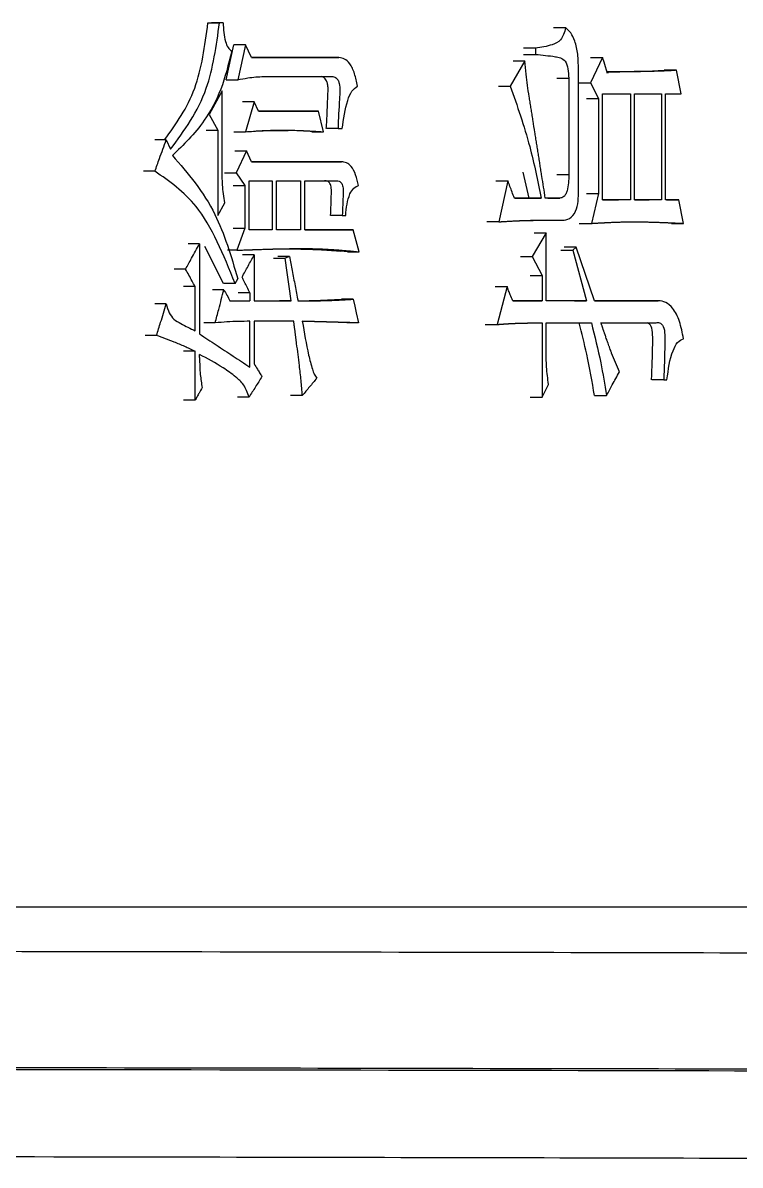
# Model space of a CAD drawing. Header units: millimetres. Extents: x 2180 to 4616, y 795 to 2518.
# Drawn here: x 3046.61 to 3051.52, y 1013.17 to 1020.99 of the extents above; entities that cross this region are included whole.
import ezdxf

# ---------------------------------------------------------------- set-up
doc = ezdxf.new("R2010")
doc.units = ezdxf.units.MM

msp = doc.modelspace()

# ---------------------------------------------------------------- linework, layer by layer
at = {"color": 7, "linetype": 'Continuous', "lineweight": 25}
for p, q in [((3047.8791, 1020.9917), (3047.9581, 1020.9917)), ((3047.982, 1020.9917), (3047.9029, 1020.9917)), ((3047.982, 1020.9917), (3047.9581, 1020.9917)), ((3050.246, 1020.9593), (3050.3282, 1020.9593)), ((3048.0033, 1020.6023), (3048.0566, 1020.8403)), ((3048.1362, 1020.8403), (3048.057, 1020.8403)), ((3048.1362, 1020.8403), (3048.0829, 1020.6023)), ((3048.1777, 1020.7538), (3048.1362, 1020.8403)), ((3050.1227, 1020.8187), (3050.0409, 1020.8187)), ((3050.1227, 1020.8187), (3050.1227, 1020.7754)), ((3048.7758, 1020.7538), (3048.1777, 1020.7538)), ((3048.1777, 1020.7538), (3048.6953, 1020.7538)), ((3048.6958, 1020.7538), (3048.7758, 1020.7538)), ((3050.0502, 1020.7322), (3049.9495, 1020.5591)), ((3049.9684, 1020.7322), (3050.0502, 1020.7322)), ((3050.0409, 1020.7754), (3050.1227, 1020.7754)), ((3050.4992, 1020.7538), (3050.5818, 1020.7538)), ((3050.5818, 1020.7538), (3050.4993, 1020.5807)), ((3050.4167, 1019.8451), (3050.4167, 1020.6781)), ((3050.6201, 1020.6564), (3050.6114, 1020.6564)), ((3050.6201, 1020.6564), (3050.6147, 1020.6456)), ((3051.0876, 1020.6673), (3051.0042, 1020.6673)), ((3051.12, 1020.505), (3051.0876, 1020.6673)), ((3048.0038, 1020.6023), (3048.0829, 1020.6023)), ((3048.2604, 1020.624), (3048.7351, 1020.624)), ((3050.2682, 1020.6131), (3050.3504, 1020.6131)), ((3050.3504, 1020.6131), (3050.3504, 1019.9533)), ((3050.4169, 1020.5807), (3050.4993, 1020.5807)), ((3050.4993, 1020.5807), (3050.5543, 1020.4725)), ((3047.976, 1020.5266), (3047.8867, 1020.3643)), ((3047.976, 1019.9749), (3047.976, 1020.5266)), ((3049.8679, 1020.5591), (3049.9495, 1020.5591)), ((3050.5818, 1019.7802), (3050.5818, 1020.505)), ((3050.5818, 1020.505), (3050.7732, 1020.505)), ((3050.7732, 1020.505), (3050.7732, 1019.7802)), ((3050.8004, 1019.7802), (3050.8004, 1020.505)), ((3050.8004, 1020.505), (3050.985, 1020.505)), ((3050.985, 1020.505), (3050.985, 1019.7802)), ((3051.012, 1019.7802), (3051.012, 1020.505)), ((3051.012, 1020.505), (3051.12, 1020.505)), ((3048.1954, 1020.4509), (3048.1161, 1020.4509)), ((3048.1954, 1020.4509), (3048.1362, 1020.2454)), ((3048.225, 1020.386), (3048.1954, 1020.4509)), ((3050.4718, 1020.4725), (3050.5543, 1020.4725)), ((3050.5543, 1020.4725), (3050.5543, 1019.8235)), ((3047.8867, 1020.3643), (3047.9462, 1020.2562)), ((3048.5561, 1020.386), (3048.636, 1020.386)), ((3048.671, 1020.2454), (3048.636, 1020.386)), ((3047.8673, 1020.2562), (3047.9462, 1020.2562)), ((3047.9462, 1020.2562), (3047.9462, 1019.672)), ((3048.77, 1020.267), (3048.6899, 1020.267)), ((3048.77, 1020.267), (3048.799, 1020.267)), ((3047.5933, 1020.1913), (3047.5147, 1020.1913)), ((3047.5933, 1020.1913), (3047.6233, 1020.1264)), ((3048.057, 1020.2454), (3048.1362, 1020.2454)), ((3048.5911, 1020.2454), (3048.671, 1020.2454)), ((3048.0629, 1020.1155), (3048.1422, 1020.1155)), ((3048.1422, 1020.1155), (3048.071, 1019.9641)), ((3048.1777, 1020.0398), (3048.1422, 1020.1155)), ((3048.7932, 1020.0398), (3048.1777, 1020.0398)), ((3048.1777, 1020.0398), (3048.7127, 1020.0398)), ((3048.7132, 1020.0398), (3048.7932, 1020.0398)), ((3047.5151, 1019.9749), (3047.4366, 1019.9749)), ((3047.9919, 1019.9641), (3048.071, 1019.9641)), ((3048.071, 1019.9641), (3048.1303, 1019.8776)), ((3050.0794, 1019.7911), (3050.0381, 1019.9688)), ((3050.2681, 1019.9533), (3050.3504, 1019.9533)), ((3048.0511, 1019.8776), (3048.1303, 1019.8776)), ((3048.1303, 1019.8776), (3048.1303, 1019.5855)), ((3048.1599, 1019.5747), (3048.1599, 1019.91)), ((3048.1599, 1019.91), (3048.3193, 1019.91)), ((3048.3193, 1019.91), (3048.3193, 1019.5747)), ((3048.3488, 1019.5747), (3048.3488, 1019.91)), ((3048.3488, 1019.91), (3048.5132, 1019.91)), ((3048.5132, 1019.91), (3048.5132, 1019.5747)), ((3048.5425, 1019.91), (3048.7583, 1019.91)), ((3048.5425, 1019.5747), (3048.5425, 1019.91)), ((3048.6785, 1019.91), (3048.7585, 1019.91)), ((3049.8511, 1019.91), (3049.9327, 1019.91)), ((3049.9327, 1019.91), (3049.8709, 1019.6288)), ((3050.1617, 1019.7911), (3049.9775, 1019.791)), ((3049.9775, 1019.7911), (3050.0794, 1019.7911)), ((3050.0797, 1019.7911), (3050.1617, 1019.7911)), ((3050.2895, 1019.7911), (3050.1895, 1019.7911)), ((3050.2073, 1019.7911), (3050.2895, 1019.7911)), ((3050.4718, 1019.8235), (3050.5543, 1019.8235)), ((3050.5543, 1019.8235), (3050.5048, 1019.618)), ((3050.7732, 1019.7802), (3050.5818, 1019.7802)), ((3050.5818, 1019.7802), (3050.6901, 1019.7802)), ((3050.7732, 1019.7802), (3050.6903, 1019.7802)), ((3050.985, 1019.7802), (3050.8004, 1019.7802)), ((3050.8004, 1019.7802), (3050.9017, 1019.7802)), ((3050.985, 1019.7802), (3050.9018, 1019.7802)), ((3051.1038, 1019.7802), (3051.012, 1019.7802)), ((3051.0205, 1019.7802), (3051.1038, 1019.7802)), ((3051.1361, 1019.618), (3051.1038, 1019.7802)), ((3047.9462, 1019.672), (3047.9938, 1019.7586)), ((3048.799, 1019.672), (3048.7189, 1019.672)), ((3048.799, 1019.672), (3048.8222, 1019.672)), ((3049.8709, 1019.6288), (3049.7894, 1019.6288)), ((3050.2236, 1019.6396), (3050.3061, 1019.6396)), ((3048.0511, 1019.5855), (3048.1303, 1019.5855)), ((3048.1303, 1019.5855), (3048.077, 1019.4341)), ((3048.3193, 1019.5747), (3048.1599, 1019.5747)), ((3048.3193, 1019.5747), (3048.2399, 1019.5747)), ((3048.5132, 1019.5747), (3048.3488, 1019.5747)), ((3048.5132, 1019.5747), (3048.4335, 1019.5747)), ((3048.8744, 1019.5747), (3048.5425, 1019.5747)), ((3048.5425, 1019.5747), (3048.7938, 1019.5747)), ((3048.7943, 1019.5747), (3048.8744, 1019.5747)), ((3048.915, 1019.4232), (3048.8744, 1019.5747)), ((3050.1951, 1019.5531), (3050.1004, 1019.3908)), ((3050.1131, 1019.5531), (3050.1951, 1019.5531)), ((3050.1951, 1019.0879), (3050.1951, 1019.5531)), ((3050.4224, 1019.618), (3050.5048, 1019.618)), ((3051.0527, 1019.618), (3051.1361, 1019.618)), ((3047.821, 1019.4773), (3047.7422, 1019.4773)), ((3047.821, 1019.4773), (3047.821, 1018.8607)), ((3047.9856, 1019.2069), (3047.8569, 1019.46)), ((3048.077, 1019.4341), (3048.0136, 1019.4341)), ((3048.1954, 1019.4016), (3048.1161, 1019.4016)), ((3048.1954, 1019.4016), (3048.1954, 1019.0879)), ((3048.4369, 1019.3908), (3048.3573, 1019.3908)), ((3048.4369, 1019.3908), (3048.4076, 1019.38)), ((3048.8343, 1019.4232), (3048.7669, 1019.429)), ((3048.8348, 1019.4232), (3048.915, 1019.4232)), ((3050.0186, 1019.3908), (3050.1004, 1019.3908)), ((3050.1004, 1019.3908), (3050.1673, 1019.261)), ((3050.2957, 1019.4341), (3050.378, 1019.4341)), ((3050.4001, 1019.4557), (3050.3178, 1019.4557)), ((3050.4001, 1019.4557), (3050.378, 1019.4341)), ((3050.378, 1019.4341), (3050.4718, 1019.0879)), ((3050.5268, 1019.0879), (3050.4001, 1019.4557)), ((3048.328, 1019.38), (3048.4076, 1019.38)), ((3047.7253, 1019.3042), (3047.6466, 1019.3042)), ((3048.0651, 1019.2069), (3048.0829, 1019.2393)), ((3050.0853, 1019.261), (3050.1673, 1019.261)), ((3050.1673, 1019.261), (3050.1673, 1019.0879)), ((3047.7911, 1019.1853), (3047.7123, 1019.1853)), ((3047.7911, 1018.8824), (3047.7911, 1019.1853)), ((3047.9879, 1019.1636), (3047.9088, 1019.1636)), ((3049.8455, 1019.1853), (3049.9271, 1019.1853)), ((3049.9271, 1019.1853), (3049.8597, 1018.9257)), ((3048.0295, 1019.0879), (3048.1658, 1019.0879)), ((3048.1658, 1019.142), (3048.0866, 1019.142)), ((3048.0866, 1019.0879), (3048.1658, 1019.0879)), ((3048.1658, 1019.142), (3048.1658, 1019.0879)), ((3048.1954, 1019.0879), (3048.4487, 1019.0879)), ((3048.4487, 1019.0879), (3048.3691, 1019.0879)), ((3048.8744, 1019.0987), (3048.7938, 1019.0987)), ((3050.1673, 1019.0879), (3049.9663, 1019.0879)), ((3049.9663, 1019.0879), (3050.085, 1019.0879)), ((3050.0853, 1019.0879), (3050.1673, 1019.0879)), ((3050.4718, 1019.0879), (3050.1951, 1019.0879)), ((3050.3894, 1019.0879), (3050.4718, 1019.0879)), ((3050.9633, 1019.0879), (3050.5268, 1019.0879)), ((3050.5268, 1019.0879), (3050.88, 1019.0879)), ((3050.8802, 1019.0879), (3050.9633, 1019.0879)), ((3047.5933, 1019.0663), (3047.5144, 1019.0663)), ((3047.9284, 1018.9365), (3047.8494, 1018.9365)), ((3048.1658, 1018.6336), (3048.1658, 1018.9473)), ((3048.4663, 1018.9473), (3048.1954, 1018.9473)), ((3048.1954, 1018.9473), (3048.1954, 1018.6552)), ((3048.9092, 1018.9365), (3048.829, 1018.9365)), ((3049.7782, 1018.9257), (3049.8597, 1018.9257)), ((3050.1673, 1018.9365), (3050.1673, 1018.4281)), ((3050.1951, 1018.9365), (3050.5048, 1018.9365)), ((3050.1951, 1018.7309), (3050.1951, 1018.9365)), ((3050.5708, 1018.9365), (3050.9417, 1018.9365)), ((3050.8584, 1018.9365), (3050.9417, 1018.9365)), ((3047.5271, 1018.8499), (3047.4486, 1018.8499)), ((3047.7911, 1018.7417), (3047.7123, 1018.7417)), ((3047.7911, 1018.4064), (3047.7911, 1018.7417)), ((3047.821, 1018.6985), (3047.821, 1018.7201)), ((3051.0012, 1018.5471), (3050.9181, 1018.5471)), ((3051.0012, 1018.5471), (3051.0228, 1018.5471)), ((3050.1673, 1018.4281), (3050.2118, 1018.5146)), ((3047.7911, 1018.4064), (3047.7123, 1018.4064)), ((3048.1599, 1018.4281), (3048.0807, 1018.4281)), ((3048.5249, 1018.4389), (3048.4452, 1018.4389)), ((3050.0853, 1018.4281), (3050.1673, 1018.4281)), ((3050.5263, 1018.4389), (3050.6092, 1018.4389))]:
    msp.add_line(p, q, dxfattribs=at)
at = {"color": 7, "linetype": 'Continuous', "lineweight": 25, "flags": 128}
for points in [[(3050.6147, 1020.6456), (3050.6013, 1020.6896), (3050.5915, 1020.7217), (3050.5818, 1020.7538)], [(3048.4487, 1019.0879), (3048.435, 1019.1853), (3048.4213, 1019.2826), (3048.4076, 1019.38)], [(3048.0651, 1019.2069), (3048.0298, 1019.2069), (3048.0077, 1019.2069), (3047.986, 1019.2069)], [(3048.8744, 1019.0987), (3048.8845, 1019.0517), (3048.8946, 1019.0047), (3048.9092, 1018.9365)]]:
    msp.add_lwpolyline(points, dxfattribs=at)
at = {"color": 7, "linetype": 'Continuous', "lineweight": 25}
for points, knots in [([(3047.5822, 1020.1913), (3047.6604, 1020.2996), (3047.8141, 1020.5127), (3047.8574, 1020.8339), (3047.8787, 1020.9917)], [0, 0, 0, 0, 0.508538, 1, 1, 1, 1]), ([(3047.6233, 1020.1264), (3047.7169, 1020.2537), (3047.8868, 1020.4849), (3047.936, 1020.8346), (3047.9581, 1020.9917)], [0, 0, 0, 0, 0.550671, 1, 1, 1, 1]), ([(3047.8787, 1020.9917), (3047.8832, 1020.9917), (3047.8911, 1020.9917), (3047.899, 1020.9917), (3047.9025, 1020.9917)], [0, 0, 0, 0, 0.56, 1, 1, 1, 1]), ([(3047.982, 1020.9917), (3047.9848, 1020.9477), (3047.9888, 1020.8868), (3048.0147, 1020.8199), (3048.0326, 1020.8046), (3048.0414, 1020.797)], [0, 0, 0, 0, 0.571542, 0.789948, 1, 1, 1, 1]), ([(3050.3282, 1020.9593), (3050.3243, 1020.943), (3050.3166, 1020.9109), (3050.2874, 1020.8602), (3050.2187, 1020.8328), (3050.1608, 1020.8243), (3050.1227, 1020.8187)], [0, 0, 0, 0, 0.127818, 0.252018, 0.508407, 1, 1, 1, 1]), ([(3050.4167, 1020.6781), (3050.4158, 1020.7111), (3050.4141, 1020.7768), (3050.3959, 1020.8631), (3050.3653, 1020.9263), (3050.3404, 1020.9484), (3050.3282, 1020.9593)], [0, 0, 0, 0, 0.2887937, 0.5729304, 0.7895926, 1, 1, 1, 1]), ([(3048.0414, 1020.797), (3048.0193, 1020.7075), (3047.9756, 1020.5306), (3047.8375, 1020.2771), (3047.7115, 1020.1562), (3047.6354, 1020.0831)], [0, 0, 0, 0, 0.288018, 0.569196, 1, 1, 1, 1]), ([(3048.9034, 1020.5591), (3048.8974, 1020.5879), (3048.8857, 1020.6447), (3048.8548, 1020.7111), (3048.8155, 1020.7488), (3048.7889, 1020.7521), (3048.7758, 1020.7538)], [0, 0, 0, 0, 0.291495, 0.574413, 0.789057, 1, 1, 1, 1]), ([(3050.1895, 1019.7911), (3050.1816, 1019.8413), (3050.1727, 1019.8978), (3050.1627, 1019.9605), (3050.1602, 1019.9762), (3050.1578, 1019.9919), (3050.1558, 1020.0045), (3050.1533, 1020.0202), (3050.1498, 1020.0421), (3050.1448, 1020.0735), (3050.1398, 1020.1049), (3050.1349, 1020.1363), (3050.1309, 1020.1614), (3050.1259, 1020.1928), (3050.1219, 1020.2179), (3050.1149, 1020.2618), (3050.1089, 1020.2995), (3050.1019, 1020.3434), (3050.0979, 1020.3685), (3050.0929, 1020.3999), (3050.0889, 1020.425), (3050.0839, 1020.4563), (3050.0728, 1020.5253), (3050.0584, 1020.6186), (3050.0524, 1020.7013), (3050.0502, 1020.7322)], [0, 0, 0, 0, 0.160709, 0.180798, 0.200887, 0.210931, 0.23102, 0.241064, 0.261152, 0.30133, 0.341507, 0.361596, 0.401773, 0.421862, 0.462039, 0.482128, 0.562482, 0.582571, 0.622748, 0.642837, 0.683014, 0.703103, 0.74328, 0.904095, 1, 1, 1, 1]), ([(3050.1227, 1020.7754), (3050.1682, 1020.7712), (3050.2255, 1020.7658), (3050.2931, 1020.7542), (3050.3286, 1020.7349), (3050.3462, 1020.6753), (3050.349, 1020.6341), (3050.3504, 1020.6131)], [0, 0, 0, 0, 0.489877, 0.617073, 0.743751, 0.869803, 1, 1, 1, 1]), ([(3050.6121, 1020.6567), (3050.6177, 1020.6567), (3050.6549, 1020.6568), (3050.6998, 1020.6571), (3050.7704, 1020.658), (3050.8642, 1020.659), (3050.9497, 1020.664), (3051.0042, 1020.6673)], [0, 0, 0, 0, 0.0431296, 0.2823119, 0.3421073, 0.5812899, 1, 1, 1, 1]), ([(3051.0876, 1020.6673), (3051.0857, 1020.6671), (3051.082, 1020.6668), (3051.0763, 1020.6663), (3051.0688, 1020.6656), (3051.0613, 1020.665), (3051.0537, 1020.6644), (3051.0481, 1020.664), (3051.0405, 1020.6635), (3051.033, 1020.663), (3051.0197, 1020.6623), (3050.9952, 1020.6615), (3050.9422, 1020.6597), (3050.8815, 1020.6581), (3050.8283, 1020.6577), (3050.8016, 1020.6574), (3050.7864, 1020.6572), (3050.775, 1020.6571), (3050.7654, 1020.657), (3050.7559, 1020.657), (3050.7483, 1020.6569), (3050.7406, 1020.6569), (3050.733, 1020.6568), (3050.7254, 1020.6568), (3050.7177, 1020.6568), (3050.712, 1020.6567), (3050.7044, 1020.6567), (3050.6967, 1020.6567), (3050.6891, 1020.6566), (3050.6814, 1020.6566), (3050.6738, 1020.6566), (3050.6661, 1020.6566), (3050.6604, 1020.6565), (3050.6556, 1020.6565), (3050.6508, 1020.6565), (3050.647, 1020.6565), (3050.6432, 1020.6565), (3050.6403, 1020.6565), (3050.6365, 1020.6565), (3050.6326, 1020.6565), (3050.6288, 1020.6565), (3050.625, 1020.6565), (3050.6221, 1020.6564), (3050.6201, 1020.6564)], [0, 0, 0, 0, 0.012194, 0.024389, 0.036583, 0.060972, 0.073167, 0.085361, 0.097556, 0.121945, 0.134139, 0.182918, 0.280473, 0.475585, 0.573141, 0.621919, 0.646308, 0.670697, 0.695086, 0.70728, 0.731669, 0.743863, 0.756058, 0.780447, 0.792641, 0.804836, 0.81703, 0.841419, 0.853613, 0.865808, 0.890197, 0.902391, 0.914586, 0.92678, 0.932877, 0.945072, 0.951169, 0.957266, 0.963363, 0.975558, 0.981655, 0.987752, 1, 1, 1, 1]), ([(3048.0829, 1020.6023), (3048.1056, 1020.6066), (3048.1465, 1020.6142), (3048.2056, 1020.6219), (3048.2421, 1020.6233), (3048.2604, 1020.624)], [0, 0, 0, 0, 0.38409, 0.691775, 1, 1, 1, 1]), ([(3048.6895, 1020.267), (3048.6917, 1020.3052), (3048.6962, 1020.3826), (3048.6988, 1020.4736), (3048.7022, 1020.5372), (3048.6998, 1020.5705), (3048.6923, 1020.5944), (3048.6817, 1020.6113), (3048.6685, 1020.6194), (3048.659, 1020.6226), (3048.6547, 1020.6241)], [0, 0, 0, 0, 0.2869683, 0.5805964, 0.6801532, 0.7640188, 0.8265218, 0.8781764, 0.9439894, 1, 1, 1, 1]), ([(3048.7351, 1020.6241), (3048.7431, 1020.6215), (3048.756, 1020.6175), (3048.7709, 1020.5991), (3048.7866, 1020.5529), (3048.7758, 1020.4354), (3048.7723, 1020.334), (3048.77, 1020.267)], [0, 0, 0, 0, 0.101343, 0.162893, 0.226662, 0.489518, 1, 1, 1, 1]), ([(3048.799, 1020.267), (3048.8081, 1020.3336), (3048.8207, 1020.4257), (3048.8616, 1020.5279), (3048.8897, 1020.5488), (3048.9034, 1020.5591)], [0, 0, 0, 0, 0.571986, 0.790496, 1, 1, 1, 1]), ([(3049.9495, 1020.5591), (3049.9969, 1020.4233), (3050.0822, 1020.1792), (3050.1372, 1019.9103), (3050.1617, 1019.7911)], [0, 0, 0, 0, 0.556567, 1, 1, 1, 1]), ([(3048.636, 1020.386), (3048.5366, 1020.386), (3048.4001, 1020.386), (3048.2624, 1020.386), (3048.225, 1020.386)], [0, 0, 0, 0, 0.728341, 1, 1, 1, 1]), ([(3048.225, 1020.386), (3048.2985, 1020.386), (3048.4091, 1020.386), (3048.5188, 1020.386), (3048.5557, 1020.386)], [0, 0, 0, 0, 0.664139, 1, 1, 1, 1]), ([(3048.1362, 1020.2454), (3048.1546, 1020.2468), (3048.1822, 1020.2489), (3048.2143, 1020.2511), (3048.2304, 1020.2522), (3048.2464, 1020.2531), (3048.2946, 1020.2557), (3048.3586, 1020.2572), (3048.4317, 1020.2567), (3048.4705, 1020.2556), (3048.4932, 1020.2548), (3048.5001, 1020.2545), (3048.5092, 1020.2542), (3048.5183, 1020.2538), (3048.5274, 1020.2534), (3048.5342, 1020.2531), (3048.541, 1020.2528), (3048.5501, 1020.2523), (3048.5592, 1020.2519), (3048.5683, 1020.2514), (3048.5751, 1020.251), (3048.5842, 1020.2505), (3048.5933, 1020.25), (3048.6046, 1020.2494), (3048.616, 1020.2487), (3048.6296, 1020.2479), (3048.6479, 1020.2468), (3048.6617, 1020.2459), (3048.671, 1020.2454)], [0, 0, 0, 0, 0.1024398, 0.1536597, 0.1792697, 0.1920747, 0.2432948, 0.4481938, 0.5506355, 0.6530768, 0.6658817, 0.6786867, 0.6914917, 0.7171016, 0.7299066, 0.7427115, 0.7555165, 0.7683215, 0.7939314, 0.8067364, 0.8195413, 0.8323463, 0.8579562, 0.8707612, 0.8963711, 0.9219811, 0.947591, 1, 1, 1, 1]), ([(3048.2233, 1020.2517), (3048.2244, 1020.2517), (3048.2335, 1020.2521), (3048.3218, 1020.2557), (3048.3772, 1020.2554), (3048.4155, 1020.2547), (3048.4235, 1020.2544), (3048.4284, 1020.2543)], [0, 0, 0, 0, 0.061722, 0.491152, 0.730794, 0.835184, 1, 1, 1, 1]), ([(3047.5151, 1019.9749), (3047.5256, 1020.0039), (3047.5439, 1020.0545), (3047.5699, 1020.1266), (3047.5855, 1020.1697), (3047.5933, 1020.1913)], [0, 0, 0, 0, 0.402386, 0.701193, 1, 1, 1, 1]), ([(3047.6354, 1020.0831), (3047.7415, 1019.9607), (3047.9342, 1019.7385), (3048.0368, 1019.394), (3048.0829, 1019.2393)], [0, 0, 0, 0, 0.551113, 1, 1, 1, 1]), ([(3048.9092, 1019.8776), (3048.9038, 1019.9029), (3048.8933, 1019.9527), (3048.8636, 1020.0078), (3048.8281, 1020.0365), (3048.8048, 1020.0387), (3048.7932, 1020.0398)], [0, 0, 0, 0, 0.291879, 0.573778, 0.788361, 1, 1, 1, 1]), ([(3048.0651, 1019.2069), (3047.9857, 1019.4023), (3047.8462, 1019.7454), (3047.6147, 1019.9059), (3047.5151, 1019.9749)], [0, 0, 0, 0, 0.569597, 1, 1, 1, 1]), ([(3047.9938, 1019.7586), (3047.9878, 1019.7996), (3047.9773, 1019.8708), (3047.9764, 1019.944), (3047.976, 1019.9749)], [0, 0, 0, 0, 0.576908, 1, 1, 1, 1]), ([(3050.3504, 1019.9533), (3050.3495, 1019.9143), (3050.3483, 1019.8653), (3050.3301, 1019.8178), (3050.3139, 1019.7953), (3050.299, 1019.7927), (3050.2895, 1019.7911)], [0, 0, 0, 0, 0.51629, 0.647429, 0.774862, 1, 1, 1, 1]), ([(3048.7185, 1019.672), (3048.7207, 1019.7214), (3048.7235, 1019.7835), (3048.7252, 1019.8578), (3048.7169, 1019.8942), (3048.6971, 1019.9086), (3048.6842, 1019.9096), (3048.6779, 1019.91)], [0, 0, 0, 0, 0.513666, 0.647616, 0.773872, 0.888864, 1, 1, 1, 1]), ([(3048.7583, 1019.91), (3048.7647, 1019.9096), (3048.7775, 1019.9086), (3048.7973, 1019.8942), (3048.8057, 1019.8578), (3048.804, 1019.7835), (3048.8012, 1019.7214), (3048.799, 1019.672)], [0, 0, 0, 0, 0.111245, 0.226323, 0.352571, 0.486481, 1, 1, 1, 1]), ([(3048.8222, 1019.672), (3048.8246, 1019.6982), (3048.8292, 1019.75), (3048.847, 1019.8168), (3048.8758, 1019.8628), (3048.8982, 1019.8727), (3048.9092, 1019.8776)], [0, 0, 0, 0, 0.2904, 0.575151, 0.790821, 1, 1, 1, 1]), ([(3049.9775, 1019.791), (3049.9723, 1019.805), (3049.9622, 1019.8318), (3049.9472, 1019.8714), (3049.9375, 1019.8972), (3049.9327, 1019.91)], [0, 0, 0, 0, 0.350984, 0.675491, 1, 1, 1, 1]), ([(3050.3061, 1019.6396), (3050.3227, 1019.6411), (3050.3563, 1019.644), (3050.3992, 1019.6922), (3050.4164, 1019.7696), (3050.4166, 1019.8198), (3050.4167, 1019.8451)], [0, 0, 0, 0, 0.26803, 0.540931, 0.767912, 1, 1, 1, 1]), ([(3049.8709, 1019.6288), (3049.8753, 1019.6291), (3049.8818, 1019.6295), (3049.8904, 1019.63), (3049.8969, 1019.6304), (3049.9034, 1019.6308), (3049.9099, 1019.6312), (3049.9164, 1019.6316), (3049.9251, 1019.6321), (3049.9359, 1019.6328), (3049.9489, 1019.6335), (3049.9619, 1019.6342), (3049.9878, 1019.6356), (3050.0137, 1019.6368), (3050.0396, 1019.6377), (3050.0526, 1019.6381), (3050.0655, 1019.6385), (3050.0784, 1019.6388), (3050.0914, 1019.6391), (3050.1086, 1019.6394), (3050.1258, 1019.6396), (3050.143, 1019.6398), (3050.1559, 1019.6399), (3050.1688, 1019.64), (3050.1817, 1019.64), (3050.1925, 1019.64), (3050.201, 1019.64), (3050.2075, 1019.64), (3050.2139, 1019.64), (3050.2204, 1019.64), (3050.2268, 1019.64), (3050.2332, 1019.64), (3050.2397, 1019.64), (3050.2461, 1019.6399), (3050.2547, 1019.6399), (3050.2632, 1019.6399), (3050.2718, 1019.6398), (3050.2782, 1019.6398), (3050.2836, 1019.6397), (3050.2879, 1019.6397), (3050.2911, 1019.6397), (3050.2943, 1019.6397), (3050.2975, 1019.6397), (3050.3014, 1019.6396), (3050.3043, 1019.6396), (3050.3061, 1019.6396)], [0, 0, 0, 0, 0.0297, 0.04455, 0.0594, 0.07425, 0.0891, 0.10395, 0.1188, 0.1485, 0.1782, 0.2079, 0.237599, 0.3564, 0.3861, 0.4158, 0.4455, 0.4752, 0.5049, 0.5346, 0.594, 0.6237, 0.6534, 0.6831, 0.7128, 0.742499, 0.757349, 0.772199, 0.787049, 0.801899, 0.816749, 0.831599, 0.846449, 0.861299, 0.876149, 0.905849, 0.920699, 0.935549, 0.950399, 0.957824, 0.965249, 0.972674, 0.980099, 0.987524, 1, 1, 1, 1]), ([(3049.9813, 1019.6352), (3050.0218, 1019.6367), (3050.0837, 1019.6388), (3050.1682, 1019.6395), (3050.2048, 1019.6396), (3050.2187, 1019.6396), (3050.2212, 1019.6396), (3050.2209, 1019.6396), (3050.2209, 1019.6396)], [0, 0, 0, 0, 0.522535, 0.798849, 0.953458, 0.983824, 0.997934, 1, 1, 1, 1]), ([(3050.5048, 1019.618), (3050.5091, 1019.6182), (3050.5155, 1019.6186), (3050.524, 1019.6191), (3050.5304, 1019.6195), (3050.5367, 1019.6198), (3050.5431, 1019.6202), (3050.5495, 1019.6206), (3050.5559, 1019.6209), (3050.5622, 1019.6213), (3050.5686, 1019.6216), (3050.575, 1019.622), (3050.5813, 1019.6223), (3050.5877, 1019.6227), (3050.5941, 1019.623), (3050.6004, 1019.6233), (3050.6068, 1019.6237), (3050.6132, 1019.624), (3050.6216, 1019.6244), (3050.6322, 1019.6249), (3050.645, 1019.6255), (3050.6577, 1019.626), (3050.6704, 1019.6265), (3050.6831, 1019.6269), (3050.6958, 1019.6274), (3050.7084, 1019.6277), (3050.7338, 1019.6283), (3050.7591, 1019.6287), (3050.7845, 1019.6288), (3050.7971, 1019.6289), (3050.814, 1019.6288), (3050.835, 1019.6287), (3050.8603, 1019.6283), (3050.8855, 1019.6279), (3050.9107, 1019.6272), (3050.9317, 1019.6266), (3050.9527, 1019.626), (3050.9694, 1019.6254), (3050.9862, 1019.6247), (3050.9987, 1019.6242), (3051.0113, 1019.6237), (3051.0217, 1019.6233), (3051.0301, 1019.6229), (3051.0364, 1019.6227), (3051.0426, 1019.6224), (3051.0489, 1019.6221), (3051.0552, 1019.6218), (3051.0614, 1019.6215), (3051.0677, 1019.6212), (3051.074, 1019.6209), (3051.0802, 1019.6206), (3051.0865, 1019.6203), (3051.0927, 1019.6201), (3051.0979, 1019.6198), (3051.1021, 1019.6196), (3051.1052, 1019.6195), (3051.1084, 1019.6193), (3051.1115, 1019.6192), (3051.1146, 1019.619), (3051.1177, 1019.6189), (3051.1209, 1019.6187), (3051.124, 1019.6186), (3051.1271, 1019.6184), (3051.1311, 1019.6182), (3051.1341, 1019.6181), (3051.1361, 1019.618)], [0, 0, 0, 0, 0.020012, 0.030018, 0.040024, 0.050031, 0.060037, 0.070043, 0.080049, 0.090055, 0.100061, 0.110067, 0.120073, 0.130079, 0.140086, 0.150092, 0.160098, 0.170104, 0.18011, 0.200122, 0.220134, 0.240147, 0.260159, 0.280171, 0.300183, 0.320196, 0.340208, 0.420258, 0.44027, 0.460282, 0.480294, 0.520319, 0.560343, 0.600368, 0.640392, 0.680417, 0.700429, 0.740454, 0.760466, 0.780478, 0.80049, 0.820502, 0.830509, 0.840515, 0.850521, 0.860527, 0.870533, 0.880539, 0.890545, 0.900551, 0.910557, 0.920564, 0.93057, 0.940576, 0.945579, 0.950582, 0.955585, 0.960588, 0.965591, 0.970594, 0.975597, 0.9806, 0.985603, 0.990606, 1, 1, 1, 1]), ([(3047.7253, 1019.3042), (3047.7391, 1019.3292), (3047.762, 1019.3705), (3047.7939, 1019.4282), (3047.812, 1019.461), (3047.821, 1019.4773)], [0, 0, 0, 0, 0.432644, 0.716322, 1, 1, 1, 1]), ([(3048.077, 1019.4341), (3048.0822, 1019.4343), (3048.0928, 1019.4347), (3048.1085, 1019.4353), (3048.1243, 1019.4359), (3048.14, 1019.4364), (3048.1532, 1019.4369), (3048.1663, 1019.4374), (3048.1768, 1019.4378), (3048.1873, 1019.4382), (3048.1951, 1019.4385), (3048.2017, 1019.4387), (3048.2109, 1019.439), (3048.22, 1019.4393), (3048.2305, 1019.4397), (3048.2384, 1019.44), (3048.2488, 1019.4403), (3048.2593, 1019.4407), (3048.2724, 1019.4411), (3048.2829, 1019.4414), (3048.2933, 1019.4417), (3048.2998, 1019.4419), (3048.3064, 1019.4421), (3048.3129, 1019.4423), (3048.3194, 1019.4425), (3048.326, 1019.4427), (3048.3325, 1019.4429), (3048.339, 1019.443), (3048.3456, 1019.4432), (3048.3521, 1019.4434), (3048.3586, 1019.4435), (3048.3651, 1019.4437), (3048.3717, 1019.4439), (3048.3782, 1019.444), (3048.3847, 1019.4441), (3048.399, 1019.4445), (3048.4538, 1019.4455), (3048.5266, 1019.4462), (3048.5992, 1019.4451), (3048.6354, 1019.4439), (3048.6561, 1019.4431), (3048.6717, 1019.4423), (3048.6872, 1019.4415), (3048.7027, 1019.4407), (3048.7156, 1019.4399), (3048.7285, 1019.439), (3048.7414, 1019.4381), (3048.7543, 1019.4372), (3048.7671, 1019.4362), (3048.78, 1019.4352), (3048.7955, 1019.434), (3048.8083, 1019.4329), (3048.8212, 1019.4318), (3048.834, 1019.4307), (3048.8469, 1019.4295), (3048.8597, 1019.4284), (3048.8726, 1019.4272), (3048.8854, 1019.426), (3048.8995, 1019.4247), (3048.9085, 1019.4238), (3048.915, 1019.4232)], [0, 0, 0, 0, 0.018603, 0.037206, 0.055809, 0.074412, 0.093015, 0.102316, 0.120919, 0.130221, 0.139522, 0.148824, 0.153474, 0.172077, 0.181379, 0.19068, 0.199982, 0.218585, 0.227886, 0.246489, 0.255791, 0.265092, 0.269743, 0.279044, 0.288346, 0.292997, 0.302298, 0.311599, 0.31625, 0.325552, 0.334853, 0.339504, 0.348805, 0.358107, 0.362758, 0.372059, 0.409265, 0.558092, 0.632505, 0.669711, 0.688314, 0.706917, 0.72552, 0.744123, 0.762726, 0.772028, 0.790631, 0.809233, 0.818535, 0.837138, 0.855741, 0.874344, 0.883645, 0.902248, 0.920851, 0.930153, 0.948756, 0.967359, 0.97666, 1, 1, 1, 1]), ([(3048.1125, 1019.2502), (3048.1264, 1019.2754), (3048.154, 1019.3259), (3048.1816, 1019.3764), (3048.1954, 1019.4016)], [0, 0, 0, 0, 0.5, 1, 1, 1, 1]), ([(3048.2863, 1019.4415), (3048.2863, 1019.4415), (3048.2863, 1019.4415), (3048.3657, 1019.4435), (3048.4968, 1019.4442), (3048.6474, 1019.4381), (3048.733, 1019.4326), (3048.7695, 1019.4301), (3048.782, 1019.4292), (3048.7871, 1019.4288), (3048.7868, 1019.4288), (3048.7868, 1019.4288)], [0, 0, 0, 0, 0.005956, 0.09253, 0.479471, 0.775614, 0.898514, 0.970424, 0.985739, 0.999253, 1, 1, 1, 1]), ([(3048.4369, 1019.3908), (3048.4431, 1019.3588), (3048.456, 1019.2923), (3048.4756, 1019.1913), (3048.4889, 1019.1224), (3048.4956, 1019.0879)], [0, 0, 0, 0, 0.317295, 0.658647, 1, 1, 1, 1]), ([(3047.7911, 1019.1853), (3047.7842, 1019.1977), (3047.7698, 1019.2238), (3047.7479, 1019.2635), (3047.7328, 1019.2907), (3047.7253, 1019.3042)], [0, 0, 0, 0, 0.314652, 0.657325, 1, 1, 1, 1]), ([(3048.1658, 1019.142), (3048.1594, 1019.155), (3048.1473, 1019.1796), (3048.1296, 1019.2157), (3048.1182, 1019.2387), (3048.1125, 1019.2502)], [0, 0, 0, 0, 0.36195, 0.680974, 1, 1, 1, 1]), ([(3047.9284, 1018.9365), (3047.9365, 1018.9674), (3047.9505, 1019.0207), (3047.9703, 1019.0964), (3047.982, 1019.1412), (3047.9879, 1019.1636)], [0, 0, 0, 0, 0.4083, 0.70415, 1, 1, 1, 1]), ([(3047.9879, 1019.1636), (3047.9948, 1019.151), (3048.0087, 1019.1258), (3048.0226, 1019.1005), (3048.0295, 1019.0879)], [0, 0, 0, 0, 0.5000008, 1, 1, 1, 1]), ([(3049.9663, 1019.0879), (3049.9608, 1019.1016), (3049.9515, 1019.1246), (3049.9384, 1019.157), (3049.9309, 1019.1759), (3049.9271, 1019.1853)], [0, 0, 0, 0, 0.419954, 0.709976, 1, 1, 1, 1]), ([(3048.4945, 1019.0882), (3048.5093, 1019.0882), (3048.5669, 1019.0882), (3048.6667, 1019.0912), (3048.7515, 1019.0962), (3048.7938, 1019.0987)], [0, 0, 0, 0, 0.147579, 0.573728, 1, 1, 1, 1]), ([(3048.4956, 1019.0879), (3048.5368, 1019.0879), (3048.5792, 1019.0878), (3048.6242, 1019.0884), (3048.6306, 1019.0885), (3048.637, 1019.0885), (3048.6434, 1019.0886), (3048.6485, 1019.0887), (3048.655, 1019.0888), (3048.6601, 1019.0889), (3048.6665, 1019.0891), (3048.6716, 1019.0892), (3048.678, 1019.0894), (3048.6844, 1019.0895), (3048.6947, 1019.0898), (3048.7036, 1019.0901), (3048.7126, 1019.0904), (3048.719, 1019.0906), (3048.7254, 1019.0909), (3048.7318, 1019.0912), (3048.7382, 1019.0914), (3048.7458, 1019.0918), (3048.7535, 1019.0921), (3048.7599, 1019.0924), (3048.7663, 1019.0927), (3048.7727, 1019.093), (3048.7791, 1019.0933), (3048.7842, 1019.0936), (3048.7893, 1019.0939), (3048.7944, 1019.0941), (3048.8008, 1019.0945), (3048.8071, 1019.0948), (3048.8135, 1019.0952), (3048.8199, 1019.0955), (3048.8339, 1019.0963), (3048.8525, 1019.0974), (3048.8686, 1019.0984), (3048.8744, 1019.0987)], [0, 0, 0, 0, 0.32454, 0.334682, 0.354966, 0.37525, 0.385391, 0.405675, 0.415817, 0.436101, 0.446242, 0.466526, 0.476668, 0.496952, 0.517235, 0.557803, 0.567945, 0.588228, 0.608512, 0.618654, 0.638938, 0.659221, 0.679505, 0.699789, 0.709931, 0.730214, 0.750498, 0.76064, 0.770782, 0.791065, 0.801207, 0.821491, 0.841775, 0.851916, 0.8722, 0.953335, 1, 1, 1, 1]), ([(3051.1361, 1018.8283), (3051.1281, 1018.8688), (3051.1124, 1018.9485), (3051.0683, 1019.0368), (3051.0153, 1019.0824), (3050.9806, 1019.0861), (3050.9633, 1019.0879)], [0, 0, 0, 0, 0.291847, 0.573788, 0.788346, 1, 1, 1, 1]), ([(3047.5271, 1018.8499), (3047.5363, 1018.8801), (3047.552, 1018.9312), (3047.574, 1019.0033), (3047.5869, 1019.0453), (3047.5933, 1019.0663)], [0, 0, 0, 0, 0.417909, 0.708955, 1, 1, 1, 1]), ([(3047.5933, 1019.0663), (3047.5991, 1019.0449), (3047.6105, 1019.003), (3047.6471, 1018.9559), (3047.6931, 1018.9325), (3047.7419, 1018.9058), (3047.7747, 1018.8902), (3047.7911, 1018.8824)], [0, 0, 0, 0, 0.178456, 0.349692, 0.567005, 0.783635, 1, 1, 1, 1]), ([(3048.1658, 1018.9473), (3048.1405, 1018.9472), (3048.0884, 1018.9471), (3048.0092, 1018.9433), (3047.9553, 1018.9387), (3047.9284, 1018.9365)], [0, 0, 0, 0, 0.320269, 0.660054, 1, 1, 1, 1]), ([(3048.5249, 1018.4389), (3048.5224, 1018.4734), (3048.5174, 1018.5424), (3048.5033, 1018.6612), (3048.4918, 1018.752), (3048.4841, 1018.8119), (3048.4824, 1018.8245), (3048.4812, 1018.8339), (3048.48, 1018.8434), (3048.4789, 1018.8512), (3048.4779, 1018.8591), (3048.4771, 1018.8654), (3048.476, 1018.8733), (3048.475, 1018.8812), (3048.474, 1018.889), (3048.4729, 1018.8969), (3048.4719, 1018.9048), (3048.4709, 1018.9126), (3048.4698, 1018.9205), (3048.4688, 1018.9284), (3048.4675, 1018.9378), (3048.4667, 1018.9441), (3048.4663, 1018.9473)], [0, 0, 0, 0, 0.201249, 0.402512, 0.701241, 0.738586, 0.757258, 0.77593, 0.794603, 0.813275, 0.822611, 0.841284, 0.85062, 0.869292, 0.887965, 0.897301, 0.915973, 0.934645, 0.943982, 0.962654, 0.981327, 1, 1, 1, 1]), ([(3048.9092, 1018.9365), (3048.9073, 1018.9365), (3048.9046, 1018.9366), (3048.9009, 1018.9367), (3048.8972, 1018.9368), (3048.8926, 1018.9369), (3048.8871, 1018.9371), (3048.8815, 1018.9373), (3048.876, 1018.9374), (3048.8704, 1018.9376), (3048.8649, 1018.9377), (3048.8594, 1018.9379), (3048.8538, 1018.938), (3048.8483, 1018.9382), (3048.8427, 1018.9383), (3048.8353, 1018.9385), (3048.828, 1018.9388), (3048.8206, 1018.939), (3048.815, 1018.9391), (3048.8095, 1018.9393), (3048.8039, 1018.9394), (3048.7984, 1018.9396), (3048.7928, 1018.9397), (3048.7873, 1018.9399), (3048.7817, 1018.9401), (3048.7762, 1018.9402), (3048.7706, 1018.9404), (3048.7651, 1018.9405), (3048.7576, 1018.9407), (3048.7502, 1018.9409), (3048.7428, 1018.9411), (3048.7373, 1018.9413), (3048.7317, 1018.9415), (3048.7261, 1018.9416), (3048.7206, 1018.9418), (3048.715, 1018.9419), (3048.7095, 1018.9421), (3048.7039, 1018.9422), (3048.6983, 1018.9424), (3048.6928, 1018.9426), (3048.6853, 1018.9428), (3048.6779, 1018.943), (3048.6705, 1018.9432), (3048.6649, 1018.9433), (3048.6593, 1018.9435), (3048.6538, 1018.9437), (3048.6482, 1018.9438), (3048.6426, 1018.944), (3048.637, 1018.9441), (3048.6315, 1018.9443), (3048.6259, 1018.9444), (3048.6203, 1018.9446), (3048.6147, 1018.9448), (3048.6073, 1018.945), (3048.5998, 1018.9452), (3048.5924, 1018.9454), (3048.5868, 1018.9455), (3048.5812, 1018.9457), (3048.5756, 1018.9459), (3048.5701, 1018.946), (3048.5645, 1018.9462), (3048.5589, 1018.9463), (3048.5533, 1018.9465), (3048.5477, 1018.9466), (3048.5421, 1018.9468), (3048.5345, 1018.947), (3048.5288, 1018.9472), (3048.5249, 1018.9473)], [0, 0, 0, 0, 0.014477, 0.021715, 0.028953, 0.043429, 0.057906, 0.072382, 0.086858, 0.101335, 0.115811, 0.130287, 0.144764, 0.15924, 0.173716, 0.188193, 0.217145, 0.231622, 0.246098, 0.260574, 0.275051, 0.289527, 0.304003, 0.31848, 0.332956, 0.347432, 0.361908, 0.376385, 0.390861, 0.419814, 0.43429, 0.448766, 0.463243, 0.477719, 0.492195, 0.506672, 0.521148, 0.535624, 0.550101, 0.564577, 0.579053, 0.608006, 0.622482, 0.636959, 0.651435, 0.665911, 0.680388, 0.694864, 0.70934, 0.723817, 0.738293, 0.752769, 0.767246, 0.781722, 0.810675, 0.825151, 0.839627, 0.854104, 0.86858, 0.883056, 0.897533, 0.912009, 0.926485, 0.940962, 0.955438, 0.969914, 1, 1, 1, 1]), ([(3048.5249, 1018.9473), (3048.538, 1018.8693), (3048.5567, 1018.7573), (3048.5875, 1018.6387), (3048.6053, 1018.5831), (3048.618, 1018.5662), (3048.6243, 1018.5579)], [0, 0, 0, 0, 0.564923, 0.811394, 0.907312, 1, 1, 1, 1]), ([(3049.8597, 1018.9257), (3049.8614, 1018.9258), (3049.8647, 1018.926), (3049.8698, 1018.9264), (3049.8749, 1018.9268), (3049.88, 1018.9271), (3049.885, 1018.9275), (3049.8901, 1018.9278), (3049.8952, 1018.9282), (3049.9002, 1018.9286), (3049.9053, 1018.9289), (3049.9103, 1018.9293), (3049.9154, 1018.9296), (3049.9205, 1018.9299), (3049.9255, 1018.9303), (3049.9306, 1018.9306), (3049.9356, 1018.9309), (3049.9407, 1018.9312), (3049.9458, 1018.9315), (3049.9508, 1018.9318), (3049.9559, 1018.9321), (3049.9601, 1018.9323), (3049.9643, 1018.9325), (3049.9685, 1018.9327), (3049.9736, 1018.933), (3049.9786, 1018.9332), (3049.9837, 1018.9334), (3049.9887, 1018.9336), (3049.9938, 1018.9338), (3049.9988, 1018.934), (3050.0039, 1018.9342), (3050.0081, 1018.9344), (3050.0123, 1018.9345), (3050.0165, 1018.9346), (3050.0216, 1018.9348), (3050.0266, 1018.9349), (3050.0317, 1018.935), (3050.0367, 1018.9352), (3050.0417, 1018.9353), (3050.0468, 1018.9354), (3050.0518, 1018.9355), (3050.0569, 1018.9356), (3050.0611, 1018.9357), (3050.0653, 1018.9357), (3050.0695, 1018.9358), (3050.0745, 1018.9359), (3050.0796, 1018.9359), (3050.0846, 1018.936), (3050.0896, 1018.936), (3050.0947, 1018.9361), (3050.0997, 1018.9361), (3050.1047, 1018.9362), (3050.1089, 1018.9362), (3050.1131, 1018.9362), (3050.1173, 1018.9363), (3050.1223, 1018.9363), (3050.1274, 1018.9363), (3050.1324, 1018.9364), (3050.1374, 1018.9364), (3050.1425, 1018.9364), (3050.1475, 1018.9364), (3050.1525, 1018.9364), (3050.1567, 1018.9364), (3050.1616, 1018.9365), (3050.1649, 1018.9365), (3050.1673, 1018.9365)], [0, 0, 0, 0, 0.01641, 0.03282, 0.04923, 0.06564, 0.08205, 0.098461, 0.114871, 0.131281, 0.147691, 0.164101, 0.180511, 0.196921, 0.213331, 0.229741, 0.246151, 0.262561, 0.278972, 0.295382, 0.311792, 0.328202, 0.336407, 0.352817, 0.369227, 0.385637, 0.402047, 0.418457, 0.434867, 0.451278, 0.467688, 0.484098, 0.492303, 0.508713, 0.525123, 0.541533, 0.557943, 0.574353, 0.590763, 0.607173, 0.623583, 0.639994, 0.656404, 0.664609, 0.681019, 0.697429, 0.713839, 0.730249, 0.746659, 0.763069, 0.779479, 0.795889, 0.8123, 0.820505, 0.836915, 0.853325, 0.869735, 0.886145, 0.902555, 0.918965, 0.935375, 0.951785, 0.968195, 0.9764, 1, 1, 1, 1]), ([(3050.5263, 1018.4389), (3050.5097, 1018.5339), (3050.4801, 1018.7032), (3050.4398, 1018.8653), (3050.4221, 1018.9365)], [0, 0, 0, 0, 0.560942, 1, 1, 1, 1]), ([(3050.5048, 1018.9365), (3050.5275, 1018.8459), (3050.5682, 1018.6839), (3050.5966, 1018.5139), (3050.6092, 1018.4389)], [0, 0, 0, 0, 0.558886, 1, 1, 1, 1]), ([(3050.6968, 1018.6012), (3050.6784, 1018.6433), (3050.6589, 1018.6881), (3050.6405, 1018.7382), (3050.6364, 1018.7494), (3050.6324, 1018.7605), (3050.6283, 1018.7717), (3050.6243, 1018.7829), (3050.6203, 1018.7941), (3050.6163, 1018.8054), (3050.6133, 1018.8138), (3050.6094, 1018.8251), (3050.6054, 1018.8363), (3050.602, 1018.8462), (3050.5995, 1018.8533), (3050.5975, 1018.8589), (3050.5956, 1018.8646), (3050.5936, 1018.8702), (3050.5917, 1018.8759), (3050.5897, 1018.8816), (3050.5882, 1018.8858), (3050.5863, 1018.8915), (3050.5843, 1018.8971), (3050.5824, 1018.9028), (3050.5809, 1018.9071), (3050.579, 1018.9127), (3050.577, 1018.9184), (3050.575, 1018.9241), (3050.5731, 1018.9296), (3050.5717, 1018.9338), (3050.5708, 1018.9365)], [0, 0, 0, 0, 0.396041, 0.420732, 0.445423, 0.494806, 0.519497, 0.544188, 0.59357, 0.618261, 0.642952, 0.667643, 0.717025, 0.741716, 0.754061, 0.778752, 0.791098, 0.803443, 0.828134, 0.84048, 0.852825, 0.865171, 0.889862, 0.902207, 0.914553, 0.926898, 0.951589, 0.963935, 0.97628, 1, 1, 1, 1]), ([(3050.9179, 1018.5471), (3050.9206, 1018.6292), (3050.924, 1018.7329), (3050.926, 1018.8527), (3050.9193, 1018.9183), (3050.898, 1018.9307), (3050.8881, 1018.9365)], [0, 0, 0, 0, 0.579644, 0.732014, 0.874517, 1, 1, 1, 1]), ([(3050.9417, 1018.9366), (3050.9514, 1018.9383), (3050.971, 1018.9415), (3051.0026, 1018.9172), (3051.0094, 1018.8531), (3051.0074, 1018.7324), (3051.004, 1018.629), (3051.0012, 1018.5471)], [0, 0, 0, 0, 0.111377, 0.22453, 0.350906, 0.486016, 1, 1, 1, 1]), ([(3047.7911, 1018.7417), (3047.7673, 1018.7529), (3047.7196, 1018.7752), (3047.6317, 1018.8123), (3047.5672, 1018.8355), (3047.5271, 1018.8499)], [0, 0, 0, 0, 0.274107, 0.548239, 1, 1, 1, 1]), ([(3047.821, 1018.8607), (3047.8592, 1018.8357), (3047.9359, 1018.7853), (3048.0509, 1018.7096), (3048.1275, 1018.6589), (3048.1658, 1018.6336)], [0, 0, 0, 0, 0.330678, 0.665338, 1, 1, 1, 1]), ([(3051.0228, 1018.5471), (3051.032, 1018.6174), (3051.0446, 1018.7144), (3051.0936, 1018.8078), (3051.1221, 1018.8216), (3051.1361, 1018.8283)], [0, 0, 0, 0, 0.573358, 0.790473, 1, 1, 1, 1]), ([(3048.1599, 1018.4281), (3048.1488, 1018.4581), (3048.1267, 1018.5175), (3048.0599, 1018.5747), (3047.9606, 1018.6465), (3047.8755, 1018.6914), (3047.821, 1018.7201)], [0, 0, 0, 0, 0.161067, 0.318631, 0.564031, 1, 1, 1, 1]), ([(3047.821, 1018.6985), (3047.8218, 1018.6594), (3047.8233, 1018.5898), (3047.8342, 1018.5225), (3047.8389, 1018.4929)], [0, 0, 0, 0, 0.5610734, 1, 1, 1, 1]), ([(3050.2118, 1018.5146), (3050.2062, 1018.5544), (3050.1964, 1018.6255), (3050.1955, 1018.6987), (3050.1951, 1018.7309)], [0, 0, 0, 0, 0.558835, 1, 1, 1, 1]), ([(3048.1954, 1018.6552), (3048.2026, 1018.6434), (3048.2151, 1018.6231), (3048.2329, 1018.5943), (3048.2433, 1018.5772), (3048.2486, 1018.5687)], [0, 0, 0, 0, 0.408883, 0.704441, 1, 1, 1, 1]), ([(3048.2486, 1018.5687), (3048.2338, 1018.5452), (3048.2043, 1018.4984), (3048.1747, 1018.4515), (3048.1599, 1018.4281)], [0, 0, 0, 0, 0.5, 1, 1, 1, 1]), ([(3048.6243, 1018.5579), (3048.6077, 1018.538), (3048.5746, 1018.4984), (3048.5415, 1018.4587), (3048.5249, 1018.4389)], [0, 0, 0, 0, 0.499998, 1, 1, 1, 1]), ([(3050.6092, 1018.4389), (3050.6223, 1018.4631), (3050.6434, 1018.5023), (3050.6726, 1018.5564), (3050.6887, 1018.5862), (3050.6968, 1018.6012)], [0, 0, 0, 0, 0.4477923, 0.7238958, 1, 1, 1, 1]), ([(3047.8389, 1018.4929), (3047.8321, 1018.4806), (3047.8207, 1018.46), (3047.8048, 1018.4311), (3047.7957, 1018.4147), (3047.7911, 1018.4064)], [0, 0, 0, 0, 0.428361, 0.714181, 1, 1, 1, 1]), ([(2998.7421, 1014.9355), (2999.3884, 1014.9355), (3002.6238, 1014.9355), (3008.3757, 1014.9356), (3014.5753, 1014.9356), (3020.5847, 1014.9357), (3025.2242, 1014.9357), (3030.7614, 1014.9358), (3034.9698, 1014.9358), (3039.9043, 1014.9358), (3044.502, 1014.9359), (3048.597, 1014.9359), (3052.2787, 1014.936), (3054.8871, 1014.936), (3057.6972, 1014.9361), (3059.5676, 1014.9361), (3061.5958, 1014.9362), (3062.3521, 1014.9363), (3062.8808, 1014.9364)], [0, 0, 0, 0, 0.020124, 0.100733, 0.181328, 0.221587, 0.302184, 0.342442, 0.423039, 0.463298, 0.543894, 0.624491, 0.664749, 0.745346, 0.785604, 0.8662, 0.906458, 1, 1, 1, 1]), ([(2991.6031, 1014.6674), (2992.8754, 1014.6674), (2995.2017, 1014.6673), (2998.5652, 1014.6669), (3001.6984, 1014.6663), (3004.8145, 1014.6656), (3007.9083, 1014.6647), (3010.9737, 1014.6636), (3014.0053, 1014.6623), (3018.2592, 1014.6602), (3023.7996, 1014.6568), (3030.5436, 1014.6516), (3037.2712, 1014.645), (3042.9921, 1014.6376), (3047.7127, 1014.63), (3051.5154, 1014.6226), (3054.9495, 1014.6143), (3057.9079, 1014.6053), (3060.3614, 1014.5956), (3061.4069, 1014.5887), (3061.9387, 1014.5852)], [0, 0, 0, 0, 0.037781, 0.069081, 0.100468, 0.131943, 0.163506, 0.195157, 0.226895, 0.258722, 0.330934, 0.408983, 0.49287, 0.582593, 0.645672, 0.711347, 0.779618, 0.850484, 0.923944, 1, 1, 1, 1]), ([(3062.6948, 1013.7861), (3062.1951, 1013.7894), (3061.2092, 1013.7959), (3058.9287, 1013.8052), (3056.1679, 1013.8138), (3052.9395, 1013.8218), (3049.3288, 1013.8292), (3044.7828, 1013.8369), (3039.1797, 1013.8446), (3032.461, 1013.8518), (3025.5584, 1013.8575), (3018.6289, 1013.862), (3011.8048, 1013.8653), (3005.1948, 1013.8675), (2998.8849, 1013.8688), (2994.3806, 1013.8693), (2991.9979, 1013.8693), (2991.6031, 1013.8693)], [0, 0, 0, 0, 0.07139, 0.140843, 0.208359, 0.273937, 0.337578, 0.399281, 0.488173, 0.572709, 0.652888, 0.72871, 0.800173, 0.867277, 0.930021, 0.988406, 1, 1, 1, 1]), ([(3063.2316, 1013.7721), (3062.5067, 1013.7767), (3061.0569, 1013.7858), (3057.2667, 1013.7987), (3052.3685, 1013.8108), (3046.3279, 1013.8218), (3039.2799, 1013.8315), (3031.3371, 1013.8398), (3022.6373, 1013.8465), (3013.3304, 1013.8515), (3004.8886, 1013.8543), (2997.6085, 1013.8557), (2993.6049, 1013.8559), (2991.6031, 1013.856)], [0, 0, 0, 0, 0.0981345, 0.196269, 0.2944034, 0.3925379, 0.4906723, 0.5888066, 0.686941, 0.7850753, 0.8832097, 0.9416048, 1, 1, 1, 1]), ([(2973.216, 1013.2644), (2976.2407, 1013.2653), (2982.2771, 1013.267), (2991.4302, 1013.2673), (3000.4722, 1013.266), (3009.2995, 1013.263), (3017.7917, 1013.2583), (3024.6362, 1013.2531), (3030.0933, 1013.248), (3034.4461, 1013.2434), (3038.904, 1013.2378), (3043.3826, 1013.2313), (3047.5164, 1013.2241), (3051.2568, 1013.2163), (3054.5751, 1013.2081), (3057.6104, 1013.1991), (3060.2625, 1013.1892), (3062.4975, 1013.1785), (3063.4754, 1013.171), (3063.9746, 1013.1671)], [0, 0, 0, 0, 0.074691, 0.149062, 0.223115, 0.296848, 0.370262, 0.443356, 0.483243, 0.526636, 0.573536, 0.623941, 0.677851, 0.725458, 0.775499, 0.827974, 0.882883, 0.940225, 1, 1, 1, 1])]:
    msp.add_open_spline(points, degree=3, knots=knots, dxfattribs=at)

doc.saveas('drawing.dxf')
